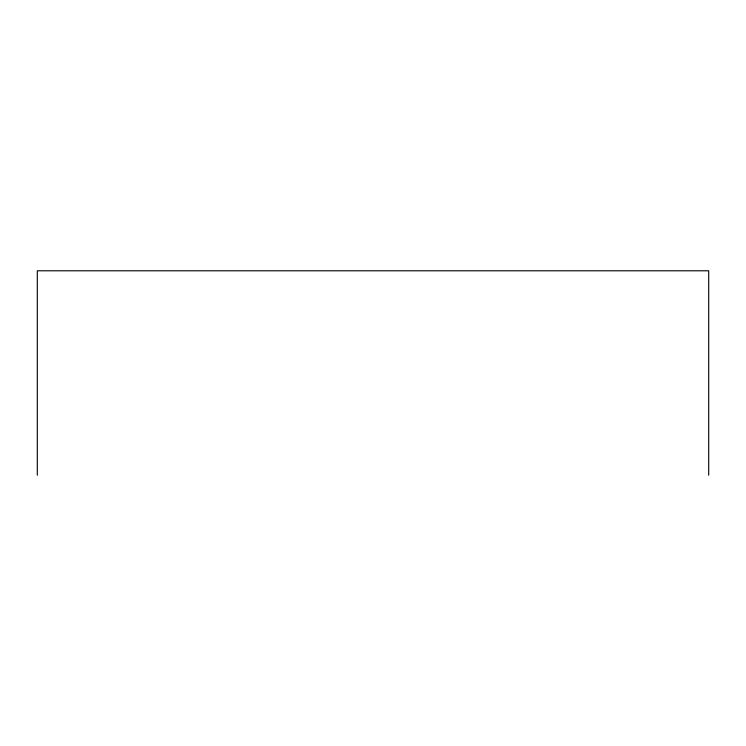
<?xml version="1.0" encoding="UTF-8"?>
<svg xmlns="http://www.w3.org/2000/svg" width="746" height="746" viewBox="0 0 746 746"><rect width="100%" height="100%" fill="white"/><g stroke="black" fill="none" stroke-linecap="round" stroke-linejoin="round"><path stroke-width="1.12" d="M708.7 475.211L708.7 270.789L37.3 270.789L37.3 475.211"/></g></svg>
